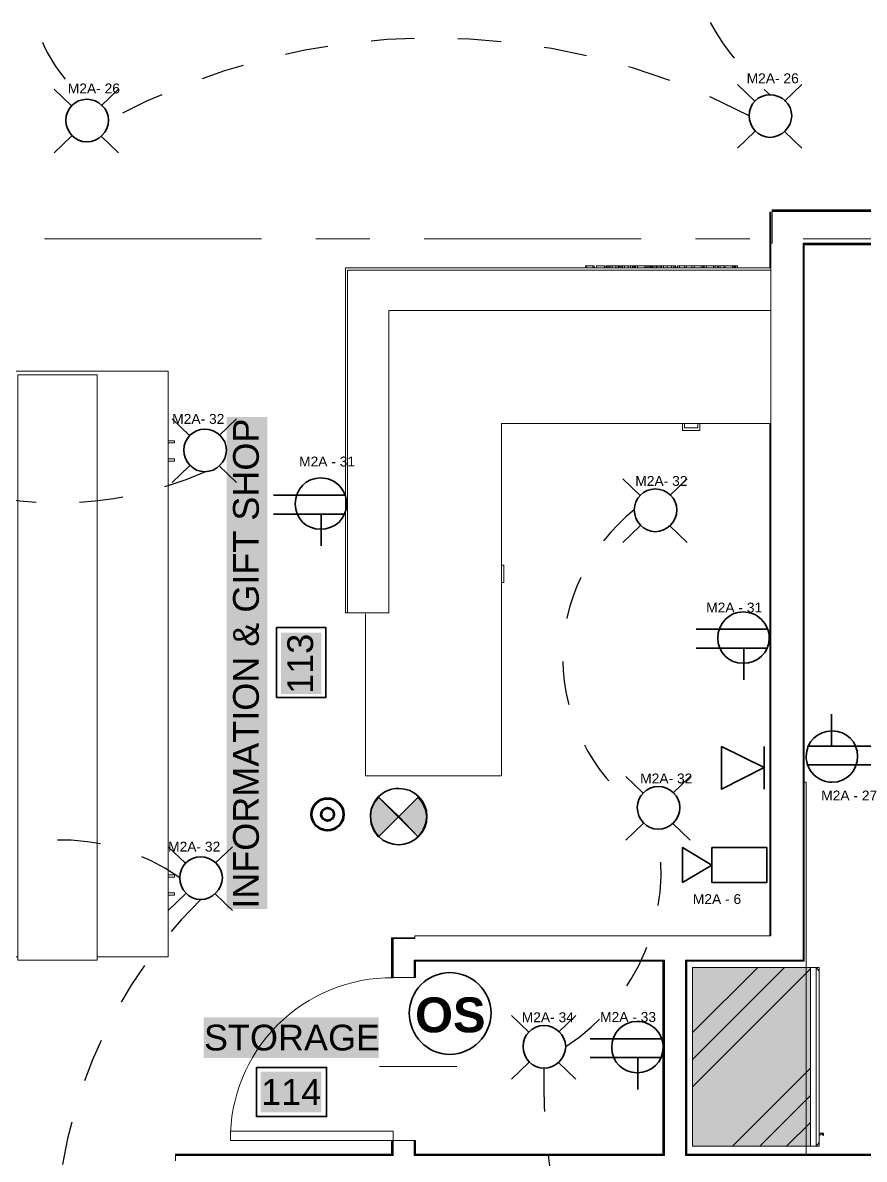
# Model space of a CAD drawing. Header units: millimetres. Extents: x 0.7 to 36.3, y 0.6 to 47.9.
# Drawn here: x 21.134 to 23.073, y 7.113 to 9.731 of the extents above; entities that cross this region are included whole.
import ezdxf

# ---------------------------------------------------------------- set-up
doc = ezdxf.new("R2010")
doc.units = ezdxf.units.MM
doc.header["$LTSCALE"] = 0.007
doc.linetypes.add('DASHEDX2', pattern=[38.1, 25.4, -12.7])
doc.linetypes.add('HIDDEN', pattern=[9.525, 6.35, -3.175])
doc.layers.add('Dotted', color=1, linetype='HIDDEN', lineweight=30, true_color=0xff0000)
for name, color, linetype in [('PDF2_Geometry', 7, 'Continuous'), ('PDF2_Text', 100, 'DASHEDX2'), ('PDF_Text', 7, 'Continuous')]:
    doc.layers.add(name, color=color, linetype=linetype)
for name, color, linetype, true_color in [('PDF2_Solid Fills', 7, 'Continuous', 0x7f7f7f), ('PDF_Geometry', 7, 'Continuous', 0x777777), ('PDF_Solid Fills', 7, 'Continuous', 0xffffff)]:
    doc.layers.add(name, color=color, linetype=linetype, true_color=true_color)
doc.styles.add('PDF Arial', font='arial.ttf')
doc.styles.add('PDF ArialRoundedMT Bold', font='arialbd.ttf')

msp = doc.modelspace()

# ---------------------------------------------------------------- hatches: boundary and pattern name
at = {"layer": 'PDF2_Solid Fills', "transparency": 33554559}
for points in [[(22.0004, 7.9038), (21.9571, 7.9472), (21.9538, 7.9472), (21.9371, 7.9205), (21.9354, 7.9038), (21.9438, 7.8688), (21.9554, 7.8588)], [(22.0621, 7.9238), (22.0471, 7.9472), (22.0438, 7.9472), (22.0004, 7.9038), (22.0471, 7.8572), (22.0638, 7.8955)]]:
    msp.add_hatch(color=256, dxfattribs=at).paths.add_polyline_path(points)

# ---------------------------------------------------------------- linework, layer by layer
at = {"layer": 'Dotted', "color": 0, "linetype": 'Continuous', "lineweight": 200}
for radius in [0.0369, 0.0147]:
    msp.add_circle((21.8365, 7.9075), radius, dxfattribs=at)
at = {"layer": 'Dotted', "linetype": 'HIDDEN', "lineweight": 30}
for centre, radius, start, end in [((23.2233, 10.0107), 0.5776, 129.5137, 230.4863), ((21.0887, 7.8543), 2.3051, 85.6307, 126.437), ((21.4749, 9.8098), 0.3201, 131.157, 232.8764), ((22.0796, 8.1238), 1.5717, 62.4085, 118.4117), ((21.213, 9.4719), 0.8468, 246.4709, 293.7072), ((22.8118, 8.2685), 0.4334, 128.3138, 232.8263), ((22.1249, 7.7763), 0.4802, 302.8077, 11.6487), ((21.2225, 7.3755), 0.4729, 54.6888, 128.7771), ((22.3204, 6.918), 1.1099, 134.3784, 187.22), ((23.6694, 7.285), 1.3349, 178.3812, 208.5632)]:
    msp.add_arc(centre, radius, start, end, dxfattribs=at)
at = {"layer": 'PDF2_Geometry', "lineweight": 35}
for points in [[(21.712, 8.6426), (21.877, 8.6426)], [(21.712, 8.5992), (21.877, 8.5992)], [(21.822, 8.5259), (21.822, 8.5992)], [(22.6855, 8.3338), (22.8505, 8.3338)], [(22.6855, 8.2904), (22.8505, 8.2904)], [(22.7955, 8.2171), (22.7955, 8.2904)], [(22.9974, 8.138), (22.9974, 8.0647)], [(22.8424, 7.9654), (22.8424, 8.0638)], [(23.1074, 8.0647), (22.9424, 8.0647)], [(23.1074, 8.0213), (22.9424, 8.0213)], [(22.0454, 7.8555), (21.9538, 7.9472)], [(21.9538, 7.8555), (22.0454, 7.9472)], [(22.4412, 7.3907), (22.6062, 7.3907)], [(22.4412, 7.3473), (22.6062, 7.3473)], [(22.5512, 7.274), (22.5512, 7.3473)]]:
    msp.add_lwpolyline(points, dxfattribs=at)
for points in [[(22.7441, 8.0638), (22.8424, 8.0154), (22.7441, 7.9654)], [(22.0004, 7.9022), (21.9538, 7.9472), (21.9438, 7.9338), (21.9371, 7.9188), (21.9354, 7.9022), (21.9371, 7.8855), (21.9438, 7.8688), (21.9538, 7.8555)], [(22.0004, 7.9022), (22.0454, 7.8555), (22.0554, 7.8688), (22.0621, 7.8855), (22.0654, 7.9022), (22.0621, 7.9188), (22.0554, 7.9338), (22.0454, 7.9472)], [(22.6538, 7.7508), (22.7221, 7.7908), (22.6538, 7.8308)], [(22.7221, 7.7508), (22.7221, 7.8308), (22.8488, 7.8308), (22.8488, 7.7508)]]:
    msp.add_lwpolyline(points, close=True, dxfattribs=at)
msp.add_lwpolyline([(22.0654, 7.9022, 0.413494), (22.0004, 7.9672, 0.423077), (21.9354, 7.9022, 0.413494), (22.0004, 7.8372)], format="xyb", dxfattribs=at)
for centre, radius, start, end in [((21.8206, 8.6228), 0.0597, 359.7603, 90.2397), ((22.7941, 8.314), 0.0597, 359.7603, 90.2397), ((22.9988, 8.0411), 0.0597, 179.7603, 270.2397), ((22.1179, 7.4498), 0.0932, 89.9056, 180.0944), ((22.117, 7.4507), 0.096, 270.6194, 359.3806), ((22.5498, 7.3709), 0.0597, 359.7603, 90.2397)]:
    msp.add_arc(centre, radius, start, end, dxfattribs=at)
for points in [[(21.762, 8.6226), (21.762, 8.6559), (21.787, 8.6826), (21.8204, 8.6826)], [(21.8204, 8.5642), (21.787, 8.5642), (21.762, 8.5892), (21.762, 8.6226)], [(21.8804, 8.6226), (21.8804, 8.5892), (21.8537, 8.5642), (21.8204, 8.5642)], [(22.7355, 8.3138), (22.7355, 8.3471), (22.7605, 8.3738), (22.7939, 8.3738)], [(22.7939, 8.2554), (22.7605, 8.2554), (22.7355, 8.2804), (22.7355, 8.3138)], [(22.8539, 8.3138), (22.8539, 8.2804), (22.8272, 8.2554), (22.7939, 8.2554)], [(22.9391, 8.0413), (22.9391, 8.0747), (22.9657, 8.0997), (22.9991, 8.0997)], [(22.9991, 8.0997), (23.0324, 8.0997), (23.0574, 8.0747), (23.0574, 8.0413)], [(23.0574, 8.0413), (23.0574, 8.008), (23.0324, 7.9813), (22.9991, 7.9813)], [(22.0654, 7.9022), (22.0654, 7.8672), (22.0354, 7.8372), (22.0004, 7.8372)], [(22.118, 7.5429), (22.1697, 7.5429), (22.213, 7.5013), (22.213, 7.4496)], [(22.118, 7.3546), (22.0663, 7.3546), (22.0247, 7.398), (22.0247, 7.4496)], [(22.4912, 7.3707), (22.4912, 7.404), (22.5162, 7.4306), (22.5496, 7.4306)], [(22.5496, 7.3123), (22.5162, 7.3123), (22.4912, 7.3373), (22.4912, 7.3707)], [(22.6096, 7.3707), (22.6096, 7.3373), (22.5829, 7.3123), (22.5496, 7.3123)]]:
    msp.add_open_spline(points, degree=3, dxfattribs=at)
at = {"layer": 'PDF_Geometry', "lineweight": 35}
for points in [[(22.7809, 9.5884), (22.8209, 9.5501)], [(22.9292, 9.5884), (22.8892, 9.5501)], [(21.2068, 9.5779), (21.2468, 9.5396)], [(21.3551, 9.5779), (21.3151, 9.5396)], [(22.7809, 9.4418), (22.8209, 9.4801)], [(22.9292, 9.4418), (22.8892, 9.4801)], [(21.2068, 9.4312), (21.2468, 9.4696)], [(21.3551, 9.4312), (21.3151, 9.4696)], [(21.4785, 8.8182), (21.5185, 8.7799)], [(21.6268, 8.8182), (21.5868, 8.7799)], [(21.4785, 8.6716), (21.5185, 8.7099)], [(21.6268, 8.6716), (21.5868, 8.7099)], [(22.5164, 8.6803), (22.5564, 8.6419)], [(22.6648, 8.6803), (22.6248, 8.6419)], [(22.5164, 8.5336), (22.5564, 8.5719)], [(22.6648, 8.5336), (22.6248, 8.5719)], [(22.5233, 7.9949), (22.5633, 7.9565)], [(22.6716, 7.9949), (22.6316, 7.9565)], [(22.5233, 7.8482), (22.5633, 7.8865)], [(22.6716, 7.8482), (22.6316, 7.8865)], [(21.4691, 7.833), (21.5091, 7.7947)], [(21.6175, 7.833), (21.5775, 7.7947)], [(21.4691, 7.6864), (21.5091, 7.7247)], [(21.6175, 7.6864), (21.5775, 7.7247)], [(22.2601, 7.4444), (22.3001, 7.4061)], [(22.4084, 7.4444), (22.3684, 7.4061)], [(22.2601, 7.2978), (22.3001, 7.3361)], [(22.4084, 7.2978), (22.3684, 7.3361)]]:
    msp.add_lwpolyline(points, dxfattribs=at)
at = {"layer": 'PDF_Geometry', "lineweight": 18}
for points in [[(24.549, 9.2963), (22.8607, 9.2963), (22.8607, 9.2663), (22.8607, 9.223), (22.8574, 9.223), (22.8574, 7.628), (22.0374, 7.628), (22.0374, 7.6214), (22.0358, 7.6214), (21.9874, 7.6214), (21.9874, 7.5314), (22.0358, 7.5314), (22.0358, 7.5714), (22.6124, 7.5714), (22.6124, 7.1214), (22.0358, 7.1214), (22.0358, 7.1564), (21.9874, 7.1564), (21.9874, 7.1214), (21.4858, 7.1214), (21.4858, 7.1097)], [(23.6507, 7.1214), (22.6607, 7.1214), (22.6607, 7.5714), (22.8574, 7.5714), (22.9324, 7.5714), (22.9324, 9.223), (23.6524, 9.223)]]:
    msp.add_lwpolyline(points, dxfattribs=at)
at = {"layer": 'PDF_Geometry', "lineweight": 9}
for points in [[(22.4308, 9.1663), (21.8824, 9.1663), (21.8774, 9.1663), (21.8774, 9.1646), (21.8774, 9.1613), (21.8774, 8.3713), (21.8824, 8.3713), (21.9241, 8.3713), (21.8991, 8.3713), (21.8824, 8.3713), (21.9774, 8.3713), (21.9774, 9.068), (22.8574, 9.068), (21.9774, 9.068), (21.9774, 8.3713), (21.8824, 8.3713), (21.8824, 9.1613), (21.8824, 8.3713), (21.8774, 8.3713), (21.8774, 9.1663), (22.8574, 9.1663), (22.8574, 9.2946), (22.8557, 9.2946), (22.8557, 9.1663), (22.8557, 9.2946), (22.8557, 9.1663)], [(22.8607, 9.298), (22.8607, 9.2996), (24.549, 9.2996), (24.564, 9.2996), (24.564, 9.298), (24.564, 9.2963), (24.549, 9.2963), (22.8624, 9.2963)], [(22.8607, 9.2963), (22.8607, 9.298), (24.549, 9.298), (22.8624, 9.298)], [(21.1841, 9.233), (21.6841, 9.233)], [(21.8091, 9.233), (21.9341, 9.233)], [(22.0591, 9.233), (22.5591, 9.233)], [(23.5907, 8.558), (23.6524, 8.558), (23.6524, 8.568), (23.4107, 8.568), (23.4107, 7.1247), (22.6641, 7.1247), (22.6641, 7.5697), (22.9341, 7.5697), (22.9324, 7.5697), (22.9341, 7.5697), (22.9341, 9.2196), (22.9341, 9.2213), (22.9324, 9.2213), (23.6507, 9.2213), (23.6507, 9.1846), (23.6507, 9.2196), (23.6507, 9.1846)], [(22.6791, 7.5714), (22.9324, 7.5714), (22.9324, 9.223)], [(22.6841, 9.233), (22.8091, 9.233)], [(22.9324, 9.233), (23.4324, 9.233)], [(22.9324, 9.2213), (22.9324, 7.5697), (22.9324, 9.2213)], [(23.6507, 9.2196), (22.9341, 9.2196), (22.9341, 9.2213), (22.9324, 9.2213), (23.6524, 9.2213)], [(23.6524, 9.223), (23.0441, 9.223)], [(22.4474, 9.1663), (22.4474, 9.1713)], [(22.4558, 9.1663), (22.4508, 9.1663)], [(22.4774, 9.1663), (22.4741, 9.1663)], [(22.4791, 9.1663), (22.4791, 9.1713), (22.4808, 9.1713), (22.4841, 9.1713), (22.4874, 9.1713), (22.4924, 9.1713), (22.5008, 9.1713), (22.4908, 9.1713), (22.4874, 9.1713), (22.4841, 9.1713), (22.4824, 9.1713), (22.4808, 9.1713), (22.4808, 9.1663)], [(22.4841, 9.1663), (22.4841, 9.1713), (22.4858, 9.1713), (22.4874, 9.1713), (22.4924, 9.1713), (22.4974, 9.1713), (22.4924, 9.1713), (22.4874, 9.1713), (22.4841, 9.1713), (22.4824, 9.1713)], [(22.4874, 9.1663), (22.4874, 9.1713)], [(22.4924, 9.1663), (22.4924, 9.1713)], [(22.5108, 9.1663), (22.5108, 9.1713)], [(22.5141, 9.1663), (22.5141, 9.1713)], [(22.5158, 9.1713), (22.5158, 9.1663)], [(22.5208, 9.1663), (22.5208, 9.1713)], [(22.5291, 9.1663), (22.5291, 9.1713)], [(22.5341, 9.1663), (22.5341, 9.1713)], [(22.5391, 9.1663), (22.5391, 9.1713)], [(22.5424, 9.1663), (22.5424, 9.1713)], [(22.5441, 9.1663), (22.5441, 9.1713)], [(22.5457, 9.1713), (22.5457, 9.1663)], [(22.5507, 9.1663), (22.5507, 9.1713)], [(22.5741, 9.1663), (22.5741, 9.1713)], [(22.5807, 9.1713), (22.5807, 9.1663), (22.5807, 9.1713)], [(22.5824, 9.1663), (22.5824, 9.1713)], [(22.5841, 9.1663), (22.5841, 9.1713)], [(22.5857, 9.1663), (22.5857, 9.1713)], [(22.5891, 9.1713), (22.5907, 9.1713), (22.5891, 9.1713)], [(22.5907, 9.1663), (22.5907, 9.1713)], [(22.5941, 9.1663), (22.5941, 9.1713)], [(22.5974, 9.1663), (22.5974, 9.1713)], [(22.6057, 9.1663), (22.6057, 9.1713)], [(22.6107, 9.1663), (22.6107, 9.1713)], [(22.6191, 9.1663), (22.6191, 9.1713)], [(22.6291, 9.1663), (22.6291, 9.1713)], [(22.6341, 9.1663), (22.6341, 9.1713)], [(22.6374, 9.1663), (22.6374, 9.1713)], [(22.6391, 9.1713), (22.6391, 9.1663), (22.6391, 9.1713)], [(22.6424, 9.1663), (22.6391, 9.1663)], [(22.6457, 9.1713), (22.6424, 9.1713), (22.6457, 9.1713)], [(22.6424, 9.1663), (22.6424, 9.1713)], [(22.6424, 9.1663), (22.6424, 9.1713)], [(22.6741, 9.1713), (22.6707, 9.1713), (22.6674, 9.1713), (22.6541, 9.1713), (22.6507, 9.1713), (22.6474, 9.1713), (22.6591, 9.1713), (22.6624, 9.1713), (22.6757, 9.1713), (22.6891, 9.1713), (22.6757, 9.1713), (22.6807, 9.1713), (22.6974, 9.1713), (22.7007, 9.1713), (22.6974, 9.1713), (22.6907, 9.1713), (22.6791, 9.1713), (22.6757, 9.1713), (22.6757, 9.1663), (22.6757, 9.1713)], [(22.6474, 9.1663), (22.6474, 9.1713)], [(22.6591, 9.1663), (22.6591, 9.1713)], [(22.6624, 9.1663), (22.6624, 9.1713)], [(22.6707, 9.1713), (22.6741, 9.1713), (22.6757, 9.1713), (22.6791, 9.1713), (22.6824, 9.1713), (22.6841, 9.1713), (22.6874, 9.1713), (22.6841, 9.1713), (22.6791, 9.1713), (22.6741, 9.1713), (22.6724, 9.1713)], [(22.6807, 9.1663), (22.6807, 9.1713)], [(22.7024, 9.1663), (22.7024, 9.1713)], [(22.7091, 9.1663), (22.7091, 9.1713)], [(22.7374, 9.1663), (22.7357, 9.1663)], [(22.7407, 9.1713), (22.7374, 9.1713), (22.7407, 9.1713)], [(22.7591, 9.1713), (22.7574, 9.1713), (22.7541, 9.1713), (22.7491, 9.1713), (22.7441, 9.1713), (22.7407, 9.1713), (22.7391, 9.1713), (22.7407, 9.1713), (22.7441, 9.1713), (22.7491, 9.1713), (22.7524, 9.1713), (22.7557, 9.1713), (22.7574, 9.1713)], [(22.7657, 9.1713), (22.7691, 9.1713), (22.7707, 9.1713), (22.7741, 9.1713), (22.7757, 9.1713), (22.7774, 9.1713), (22.7807, 9.1713), (22.7791, 9.1713), (22.7741, 9.1713), (22.7691, 9.1713), (22.7674, 9.1713)], [(22.7691, 9.1663), (22.7691, 9.1713)], [(22.7741, 9.1663), (22.7741, 9.1713)], [(22.7757, 9.1663), (22.7757, 9.1713)], [(22.7774, 9.1663), (22.7774, 9.1713)], [(22.7807, 9.1713), (22.7807, 9.1663), (22.8574, 9.1663)], [(22.8574, 9.1613), (21.8824, 9.1613), (22.8574, 9.1613)], [(20.9691, 7.6864), (20.9691, 7.5797), (20.9775, 7.5797), (21.1225, 7.5797), (20.9691, 7.5797), (20.9691, 8.928), (20.9691, 7.5797), (21.1225, 7.5797), (20.9691, 7.5797), (20.9691, 8.928), (21.4691, 8.928), (21.4691, 7.5797), (21.3058, 7.5797), (21.4608, 7.5797), (21.4691, 7.5797), (21.4691, 7.6864)], [(21.4691, 8.8046), (21.4691, 8.9113)], [(22.8574, 7.6414), (22.8574, 8.808), (22.7574, 8.808), (22.5907, 8.808)], [(22.6541, 8.808), (22.6541, 8.7913), (22.6941, 8.7913), (22.6941, 8.808), (22.6941, 8.7913), (22.6941, 8.808)], [(22.6891, 8.808), (22.6891, 8.798), (22.6891, 8.808), (22.6891, 8.798), (22.6591, 8.798), (22.6891, 8.798), (22.6891, 8.808), (22.6891, 8.798), (22.6591, 8.798), (22.6891, 8.798), (22.6591, 8.798), (22.6891, 8.798), (22.6891, 8.808), (22.6941, 8.808), (22.6941, 8.7913), (22.6541, 8.7913), (22.6541, 8.808), (22.6591, 8.808), (22.6591, 8.798), (22.6591, 8.808), (22.6591, 8.798), (22.6591, 8.808), (22.6591, 8.798), (22.6591, 8.808)], [(22.8557, 7.628), (22.8557, 8.808)], [(21.4691, 8.763), (21.4791, 8.763), (21.4691, 8.763), (21.4841, 8.763), (21.4841, 8.768), (21.4691, 8.768)], [(21.4691, 8.7213), (21.4791, 8.7213), (21.4691, 8.7213), (21.4841, 8.7213), (21.4841, 8.7263), (21.4691, 8.7263), (21.4791, 8.7263), (21.4691, 8.7263)], [(21.4691, 8.4713), (21.4691, 8.578), (21.4691, 8.6863)], [(22.2374, 8.4413), (22.2424, 8.4413), (22.2424, 8.4813), (22.2374, 8.4813)], [(22.2374, 8.4813), (22.2424, 8.4813)], [(22.2374, 8.4763), (22.2374, 8.448)], [(22.2424, 8.4813), (22.2424, 8.4413)], [(22.2424, 8.4413), (22.2374, 8.4413)], [(21.4691, 8.353), (21.4691, 8.2463), (21.4691, 8.138)], [(21.4691, 8.0197), (21.4691, 7.913), (21.4691, 7.8047)], [(21.9241, 8.008), (21.9241, 7.9963), (21.9241, 8.008)], [(21.4691, 7.763), (21.4791, 7.763), (21.4691, 7.763), (21.4841, 7.763), (21.4841, 7.768), (21.4691, 7.768)], [(21.4691, 7.7214), (21.4791, 7.7214), (21.4691, 7.7214), (21.4841, 7.7214), (21.4841, 7.7264), (21.4691, 7.7264), (21.4791, 7.7264), (21.4691, 7.7264)], [(21.9874, 7.6214), (21.9874, 7.5314), (21.9858, 7.5314), (21.9858, 7.623), (21.9841, 7.623), (22.0374, 7.623)], [(21.9858, 7.623), (22.0374, 7.623), (21.9858, 7.623)], [(22.6107, 7.1214), (22.6107, 7.5714), (22.6124, 7.5714), (22.0358, 7.5714), (22.0358, 7.5314), (22.0374, 7.5314), (22.0374, 7.5697), (22.0391, 7.5697), (22.0391, 7.5314), (22.0374, 7.5314)], [(22.0358, 7.1564), (22.0374, 7.1564), (22.0391, 7.1564), (22.0391, 7.1247), (22.0391, 7.123), (22.0374, 7.123), (22.6107, 7.123), (22.6107, 7.5697), (22.0374, 7.5697)], [(22.6124, 7.123), (22.0374, 7.123), (22.0391, 7.123), (22.0391, 7.1247), (22.6091, 7.1247), (22.6091, 7.5697), (22.0391, 7.5697), (22.0374, 7.5697), (22.6124, 7.5697)], [(22.0374, 7.5697), (22.0374, 7.5314), (22.0374, 7.5697)], [(22.6124, 7.1214), (22.6124, 7.5714)], [(22.6624, 7.5714), (22.6624, 7.1214), (22.6607, 7.1214), (23.3957, 7.1214)], [(22.6607, 7.1214), (22.6607, 7.5714)], [(22.6607, 7.5697), (22.9324, 7.5697), (22.6624, 7.5697), (22.6624, 7.123), (23.3957, 7.123), (22.6607, 7.123)], [(22.9691, 7.168), (22.9691, 7.143), (22.9491, 7.143), (22.6774, 7.143), (22.6774, 7.5547), (22.9491, 7.5547), (22.9691, 7.5547), (22.9691, 7.173)], [(22.9624, 7.143), (22.9491, 7.143), (22.9491, 7.5547), (22.9624, 7.5547), (22.9624, 7.143), (22.9691, 7.1514), (22.9691, 7.5464), (22.9624, 7.5547)], [(22.9691, 7.5347), (22.9691, 7.1647)], [(22.9691, 7.3497), (22.9691, 7.1747), (22.9691, 7.523), (22.9691, 7.1747), (22.9691, 7.523)], [(22.9691, 7.3564), (22.9691, 7.1664)], [(21.9858, 7.1564), (21.9858, 7.123), (21.9841, 7.123), (21.9841, 7.1247), (21.9841, 7.1564), (21.9858, 7.1564), (21.9874, 7.1564)], [(21.9858, 7.1564), (21.9858, 7.123), (21.9858, 7.1564)], [(22.0374, 7.1564), (22.0374, 7.123), (22.0374, 7.1564)], [(22.0374, 7.123), (22.0374, 7.1564)], [(21.9874, 7.1214), (21.4858, 7.1214), (21.4858, 7.123), (21.9858, 7.123)], [(22.0358, 7.1214), (22.5891, 7.1214)]]:
    msp.add_lwpolyline(points, dxfattribs=at)
for points in [[(22.4508, 9.1713), (22.4474, 9.1713), (22.4341, 9.1713), (22.4308, 9.1713), (22.4341, 9.1713), (22.4474, 9.1713)], [(22.4308, 9.1713), (22.4308, 9.1663)], [(22.4341, 9.1713), (22.4341, 9.1663)], [(22.4508, 9.1713), (22.4508, 9.1663)], [(22.4741, 9.1713), (22.4558, 9.1713), (22.4724, 9.1713), (22.4574, 9.1713), (22.4724, 9.1713), (22.4558, 9.1713)], [(22.4558, 9.1713), (22.4558, 9.1663)], [(22.4558, 9.1713), (22.4558, 9.1663)], [(22.4741, 9.1713), (22.4741, 9.1663)], [(22.4924, 9.1713), (22.4774, 9.1713), (22.4908, 9.1713), (22.4791, 9.1713), (22.4908, 9.1713), (22.4774, 9.1713)], [(22.4774, 9.1713), (22.4774, 9.1663)], [(22.4774, 9.1713), (22.4774, 9.1663)], [(22.5141, 9.1713), (22.5108, 9.1713), (22.5074, 9.1713), (22.5058, 9.1713), (22.5041, 9.1713), (22.5024, 9.1713), (22.4991, 9.1713), (22.4974, 9.1713), (22.4991, 9.1713), (22.5024, 9.1713), (22.5041, 9.1713), (22.4991, 9.1713), (22.4974, 9.1713), (22.4991, 9.1713), (22.5008, 9.1713), (22.5058, 9.1713)], [(22.5108, 9.1713), (22.5041, 9.1713), (22.5008, 9.1713), (22.5024, 9.1713), (22.5058, 9.1713)], [(22.5008, 9.1713), (22.5008, 9.1663)], [(22.5058, 9.1713), (22.5058, 9.1663)], [(22.5274, 9.1713), (22.5241, 9.1713), (22.5208, 9.1713), (22.5174, 9.1713), (22.5158, 9.1713), (22.5141, 9.1713), (22.5124, 9.1713), (22.5091, 9.1713), (22.5058, 9.1713), (22.5091, 9.1713), (22.5124, 9.1713), (22.5141, 9.1713), (22.5091, 9.1713), (22.5074, 9.1713), (22.5108, 9.1713), (22.5158, 9.1713)], [(22.5074, 9.1713), (22.5074, 9.1663)], [(22.5241, 9.1713), (22.5158, 9.1713), (22.5108, 9.1713), (22.5124, 9.1713), (22.5158, 9.1713)], [(22.5441, 9.1713), (22.5407, 9.1713), (22.5357, 9.1713), (22.5291, 9.1713), (22.5208, 9.1713), (22.5158, 9.1713), (22.5141, 9.1713), (22.5158, 9.1713), (22.5208, 9.1713), (22.5291, 9.1713), (22.5341, 9.1713), (22.5391, 9.1713), (22.5424, 9.1713)], [(22.5258, 9.1713), (22.5241, 9.1713), (22.5174, 9.1713), (22.5324, 9.1713)], [(22.5391, 9.1713), (22.5357, 9.1713), (22.5324, 9.1713), (22.5291, 9.1713), (22.5224, 9.1713), (22.5191, 9.1713), (22.5174, 9.1713), (22.5208, 9.1713), (22.5241, 9.1713), (22.5291, 9.1713), (22.5324, 9.1713), (22.5357, 9.1713)], [(22.5541, 9.1713), (22.5507, 9.1713), (22.5474, 9.1713), (22.5374, 9.1713), (22.5341, 9.1713), (22.5307, 9.1713), (22.5407, 9.1713), (22.5441, 9.1713)], [(22.5524, 9.1713), (22.5491, 9.1713), (22.5391, 9.1713), (22.5357, 9.1713), (22.5391, 9.1713), (22.5491, 9.1713)], [(22.5474, 9.1713), (22.5441, 9.1713), (22.5424, 9.1713), (22.5407, 9.1713), (22.5391, 9.1713)], [(22.5441, 9.1713), (22.5441, 9.1663)], [(22.5707, 9.1713), (22.5674, 9.1713), (22.5607, 9.1713), (22.5491, 9.1713), (22.5441, 9.1713), (22.5591, 9.1713), (22.5457, 9.1713), (22.5507, 9.1713), (22.5674, 9.1713)], [(22.5724, 9.1713), (22.5557, 9.1713), (22.5691, 9.1713), (22.5574, 9.1713), (22.5691, 9.1713), (22.5574, 9.1713)], [(22.5674, 9.1713), (22.5591, 9.1713), (22.5624, 9.1713), (22.5674, 9.1713), (22.5724, 9.1713), (22.5757, 9.1713), (22.5774, 9.1713), (22.5757, 9.1713), (22.5741, 9.1713), (22.5724, 9.1713), (22.5674, 9.1713), (22.5641, 9.1713), (22.5607, 9.1713), (22.5574, 9.1713), (22.5591, 9.1713), (22.5624, 9.1713), (22.5674, 9.1713), (22.5741, 9.1713), (22.5791, 9.1713), (22.5807, 9.1713), (22.5791, 9.1713), (22.5741, 9.1713), (22.5674, 9.1713), (22.5624, 9.1713), (22.5557, 9.1713)], [(22.5674, 9.1713), (22.5674, 9.1663)], [(22.5707, 9.1713), (22.5707, 9.1663)], [(22.5774, 9.1713), (22.5807, 9.1713), (22.5841, 9.1713), (22.5874, 9.1713), (22.5841, 9.1713), (22.5807, 9.1713), (22.5791, 9.1713), (22.5757, 9.1713), (22.5791, 9.1713), (22.5841, 9.1713), (22.5891, 9.1713), (22.5924, 9.1713), (22.5941, 9.1713), (22.5924, 9.1713), (22.5891, 9.1713), (22.5841, 9.1713), (22.5791, 9.1713), (22.5757, 9.1713)], [(22.5807, 9.1713), (22.5824, 9.1713), (22.5841, 9.1713), (22.5857, 9.1713), (22.5907, 9.1713), (22.5941, 9.1713), (22.5974, 9.1713), (22.6024, 9.1713), (22.6007, 9.1713), (22.5974, 9.1713), (22.5891, 9.1713), (22.5824, 9.1713), (22.5791, 9.1713), (22.5774, 9.1713)], [(22.5774, 9.1713), (22.5774, 9.1663)], [(22.6141, 9.1713), (22.5941, 9.1713), (22.6107, 9.1713), (22.5957, 9.1713), (22.6107, 9.1713), (22.5957, 9.1713)], [(22.5974, 9.1713), (22.5974, 9.1663)], [(22.6141, 9.1713), (22.6107, 9.1713), (22.6024, 9.1713), (22.6057, 9.1713), (22.6107, 9.1713), (22.6124, 9.1713), (22.6141, 9.1713), (22.6191, 9.1713), (22.6224, 9.1713)], [(22.6024, 9.1713), (22.6024, 9.1663)], [(22.6224, 9.1713), (22.6174, 9.1713), (22.6057, 9.1713), (22.6107, 9.1713), (22.6157, 9.1713), (22.6191, 9.1713), (22.6224, 9.1713), (22.6291, 9.1713), (22.6341, 9.1713)], [(22.6391, 9.1713), (22.6374, 9.1713), (22.6341, 9.1713), (22.6274, 9.1713), (22.6224, 9.1713), (22.6191, 9.1713), (22.6224, 9.1713), (22.6291, 9.1713), (22.6341, 9.1713), (22.6357, 9.1713), (22.6341, 9.1713), (22.6291, 9.1713), (22.6241, 9.1713), (22.6224, 9.1713), (22.6191, 9.1713), (22.6207, 9.1713), (22.6241, 9.1713), (22.6291, 9.1713), (22.6341, 9.1713), (22.6374, 9.1713), (22.6391, 9.1713), (22.6374, 9.1713), (22.6341, 9.1713), (22.6291, 9.1713), (22.6241, 9.1713), (22.6224, 9.1713), (22.6241, 9.1713), (22.6291, 9.1713), (22.6324, 9.1713), (22.6341, 9.1713), (22.6357, 9.1713)], [(22.6324, 9.1713), (22.6291, 9.1713), (22.6224, 9.1713), (22.6391, 9.1713)], [(22.6391, 9.1713), (22.6391, 9.1663)], [(22.6424, 9.1713), (22.6424, 9.1663)], [(22.6624, 9.1713), (22.6424, 9.1713), (22.6591, 9.1713), (22.6441, 9.1713), (22.6591, 9.1713), (22.6424, 9.1713)], [(22.6424, 9.1713), (22.6424, 9.1663)], [(22.6657, 9.1713), (22.6641, 9.1713), (22.6524, 9.1713), (22.6507, 9.1713), (22.6524, 9.1713), (22.6641, 9.1713)], [(22.6657, 9.1713), (22.6624, 9.1713), (22.6607, 9.1713), (22.6591, 9.1713), (22.6557, 9.1713)], [(22.6874, 9.1713), (22.6841, 9.1713), (22.6707, 9.1713), (22.6674, 9.1713), (22.6707, 9.1713), (22.6841, 9.1713)], [(22.7107, 9.1713), (22.7091, 9.1713), (22.7041, 9.1713), (22.6991, 9.1713), (22.6941, 9.1713), (22.6924, 9.1713), (22.6957, 9.1713), (22.7007, 9.1713), (22.7024, 9.1713), (22.7074, 9.1713)], [(22.7157, 9.1713), (22.7124, 9.1713), (22.7091, 9.1713), (22.6974, 9.1713), (22.6957, 9.1713), (22.6924, 9.1713), (22.7024, 9.1713), (22.7041, 9.1713)], [(22.6974, 9.1713), (22.6974, 9.1663)], [(22.7074, 9.1713), (22.7057, 9.1713), (22.7041, 9.1713), (22.7007, 9.1713), (22.6991, 9.1713)], [(22.7007, 9.1713), (22.7007, 9.1663)], [(22.7291, 9.1713), (22.7257, 9.1713), (22.7207, 9.1713), (22.7091, 9.1713), (22.7041, 9.1713), (22.7174, 9.1713), (22.7041, 9.1713), (22.7091, 9.1713), (22.7257, 9.1713)], [(22.7041, 9.1713), (22.7041, 9.1663)], [(22.7357, 9.1713), (22.7324, 9.1713), (22.7274, 9.1713), (22.7241, 9.1713), (22.7191, 9.1713), (22.7157, 9.1713), (22.7207, 9.1713), (22.7241, 9.1713), (22.7257, 9.1713), (22.7307, 9.1713)], [(22.7357, 9.1713), (22.7324, 9.1713), (22.7257, 9.1713), (22.7224, 9.1713), (22.7191, 9.1713), (22.7174, 9.1713), (22.7191, 9.1713), (22.7224, 9.1713), (22.7274, 9.1713)], [(22.7324, 9.1713), (22.7257, 9.1713), (22.7224, 9.1713), (22.7207, 9.1713), (22.7257, 9.1713)], [(22.7257, 9.1713), (22.7257, 9.1663)], [(22.7291, 9.1713), (22.7291, 9.1663)], [(22.7357, 9.1713), (22.7357, 9.1663)], [(22.7374, 9.1713), (22.7374, 9.1663)], [(22.7641, 9.1713), (22.7607, 9.1713), (22.7574, 9.1713), (22.7457, 9.1713), (22.7424, 9.1713), (22.7391, 9.1713), (22.7507, 9.1713), (22.7524, 9.1713)], [(22.7557, 9.1713), (22.7541, 9.1713), (22.7491, 9.1713), (22.7441, 9.1713), (22.7424, 9.1713), (22.7407, 9.1713), (22.7441, 9.1713), (22.7491, 9.1713), (22.7541, 9.1713)], [(22.7407, 9.1713), (22.7407, 9.1663)], [(22.7557, 9.1713), (22.7524, 9.1713), (22.7491, 9.1713), (22.7474, 9.1713)], [(22.7724, 9.1713), (22.7691, 9.1713), (22.7524, 9.1713), (22.7491, 9.1713), (22.7524, 9.1713), (22.7691, 9.1713)], [(22.7491, 9.1713), (22.7491, 9.1663)], [(22.7524, 9.1713), (22.7524, 9.1663)], [(22.7641, 9.1713), (22.7657, 9.1713), (22.7707, 9.1713), (22.7741, 9.1713), (22.7757, 9.1713), (22.7741, 9.1713), (22.7707, 9.1713), (22.7657, 9.1713), (22.7641, 9.1713), (22.7624, 9.1713), (22.7641, 9.1713), (22.7691, 9.1713), (22.7741, 9.1713), (22.7791, 9.1713), (22.7757, 9.1713), (22.7691, 9.1713), (22.7641, 9.1713), (22.7607, 9.1713)], [(22.7724, 9.1713), (22.7724, 9.1663)], [(21.3058, 7.5797), (21.4691, 7.5797), (21.4691, 8.928), (20.9691, 8.928), (21.4691, 8.928), (21.4691, 7.5797)], [(21.1225, 8.9196), (21.1225, 7.5714), (21.3058, 7.5714), (21.3058, 8.9196), (21.1225, 8.9196), (21.1225, 7.5714), (21.3058, 7.5714), (21.3058, 8.9196), (21.1225, 8.9196), (21.3058, 8.9196), (21.3058, 7.5714), (21.1225, 7.5714)], [(21.9241, 8.3697), (21.9241, 7.9963), (22.2374, 7.9963), (22.2374, 8.808), (22.8574, 8.808), (22.2374, 8.808), (22.2374, 7.9963), (21.9241, 7.9963)], [(22.6541, 8.808), (22.6541, 8.7913), (22.6941, 8.7913), (22.6541, 8.7913), (22.6541, 8.808), (22.6541, 8.7913), (22.6941, 8.7913), (22.6941, 8.808), (22.6941, 8.7913), (22.6541, 8.7913)], [(22.8557, 8.808), (22.8557, 7.628)], [(21.4841, 8.763), (21.4691, 8.763), (21.4691, 8.768), (21.4841, 8.768)], [(21.4791, 8.768), (21.4691, 8.768)], [(21.4691, 8.7263), (21.4841, 8.7263), (21.4841, 8.7213), (21.4691, 8.7213)], [(22.2424, 8.4813), (22.2424, 8.4413), (22.2374, 8.4413), (22.2424, 8.4413), (22.2424, 8.4813), (22.2374, 8.4813)], [(22.2424, 8.4813), (22.2424, 8.4413), (22.2374, 8.4413), (22.2424, 8.4413), (22.2424, 8.4813), (22.2374, 8.4813)], [(21.9241, 7.9963), (22.2374, 7.9963), (22.2374, 8.008), (22.2374, 7.9963)], [(21.4841, 7.763), (21.4691, 7.763), (21.4691, 7.768), (21.4841, 7.768)], [(21.4791, 7.768), (21.4691, 7.768)], [(21.4691, 7.7264), (21.4841, 7.7264), (21.4841, 7.7214), (21.4691, 7.7214)], [(21.9841, 7.623), (21.9858, 7.623), (21.9858, 7.5314), (21.9841, 7.5314)], [(22.6774, 7.5547), (22.6774, 7.143), (22.9491, 7.143), (22.9491, 7.5547)], [(22.9774, 7.168), (22.9791, 7.168), (22.9791, 7.173), (22.9691, 7.173), (22.9691, 7.168), (22.9707, 7.1697), (22.9724, 7.1697), (22.9741, 7.1714), (22.9757, 7.1714), (22.9774, 7.1697)], [(21.9841, 7.1247), (21.9841, 7.123), (21.9858, 7.123), (21.4858, 7.123), (21.4858, 7.1247)]]:
    msp.add_lwpolyline(points, close=True, dxfattribs=at)
at = {"layer": 'PDF_Geometry', "color": 7, "lineweight": 35}
for points in [[(21.7191, 8.1763), (21.7191, 8.338), (21.8324, 8.338), (21.8324, 8.1763)], [(21.6725, 7.3247), (21.8341, 7.3247), (21.8341, 7.2114), (21.6725, 7.2114)]]:
    msp.add_lwpolyline(points, close=True, dxfattribs=at)
at = {"layer": 'PDF_Geometry', "color": 253, "lineweight": 9, "true_color": 0xababab}
msp.add_lwpolyline([(22.9391, 7.1247), (22.9391, 7.9813), (22.9341, 7.9813)], dxfattribs=at)
at = {"layer": 'PDF_Geometry', "color": 9, "lineweight": 9, "true_color": 0xbababa}
for points in [[(22.6774, 7.343), (22.8891, 7.5547)], [(22.6774, 7.4047), (22.8274, 7.5547)], [(22.6774, 7.2797), (22.9491, 7.5514)], [(22.7691, 7.143), (22.9491, 7.323)], [(22.8324, 7.143), (22.9491, 7.2597)], [(22.8941, 7.143), (22.9491, 7.198)]]:
    msp.add_lwpolyline(points, dxfattribs=at)
at = {"layer": 'PDF_Geometry', "color": 7, "lineweight": 18}
msp.add_lwpolyline([(22.1341, 7.3264), (21.9558, 7.3264)], dxfattribs=at)
at = {"layer": 'PDF_Geometry', "lineweight": 13}
msp.add_lwpolyline([(21.6125, 7.178), (21.6125, 7.1564), (21.9874, 7.1564), (21.9874, 7.178)], close=True, dxfattribs=at)
at = {"layer": 'PDF_Geometry', "lineweight": 35}
for centre in [(22.8559, 9.5167), (21.2818, 9.5062), (21.5535, 8.7465), (22.5915, 8.6086), (22.5983, 7.9232), (21.5442, 7.7613), (22.3351, 7.3727)]:
    msp.add_arc(centre, 0.0484, 90.0411, 179.9589, dxfattribs=at)
at = {"layer": 'PDF_Geometry', "lineweight": 9}
msp.add_arc((21.9845, 7.1593), 0.372, 89.546, 180.454, dxfattribs=at)
at = {"layer": 'PDF_Geometry', "lineweight": 35}
for points in [[(22.8559, 9.5651), (22.8825, 9.5651), (22.9059, 9.5434), (22.9059, 9.5168)], [(21.2818, 9.5546), (21.3084, 9.5546), (21.3318, 9.5329), (21.3318, 9.5062)], [(21.2818, 9.4562), (21.2551, 9.4562), (21.2334, 9.4796), (21.2334, 9.5062)], [(21.3318, 9.5062), (21.3318, 9.4796), (21.3084, 9.4562), (21.2818, 9.4562)], [(22.8559, 9.4668), (22.8292, 9.4668), (22.8075, 9.4901), (22.8075, 9.5168)], [(22.9059, 9.5168), (22.9059, 9.4901), (22.8825, 9.4668), (22.8559, 9.4668)], [(21.5535, 8.7949), (21.5801, 8.7949), (21.6035, 8.7732), (21.6035, 8.7466)], [(21.5535, 8.6966), (21.5268, 8.6966), (21.5051, 8.7199), (21.5051, 8.7466)], [(21.6035, 8.7466), (21.6035, 8.7199), (21.5801, 8.6966), (21.5535, 8.6966)], [(22.5914, 8.6569), (22.6181, 8.6569), (22.6414, 8.6353), (22.6414, 8.6086)], [(22.5914, 8.5586), (22.5648, 8.5586), (22.5431, 8.5819), (22.5431, 8.6086)], [(22.6414, 8.6086), (22.6414, 8.5819), (22.6181, 8.5586), (22.5914, 8.5586)], [(22.5982, 7.9715), (22.6249, 7.9715), (22.6482, 7.9499), (22.6482, 7.9232)], [(22.5982, 7.8732), (22.5716, 7.8732), (22.5499, 7.8965), (22.5499, 7.9232)], [(22.6482, 7.9232), (22.6482, 7.8965), (22.6249, 7.8732), (22.5982, 7.8732)], [(21.5441, 7.8097), (21.5708, 7.8097), (21.5941, 7.788), (21.5941, 7.7614)], [(21.5441, 7.7114), (21.5175, 7.7114), (21.4958, 7.7347), (21.4958, 7.7614)], [(21.5941, 7.7614), (21.5941, 7.7347), (21.5708, 7.7114), (21.5441, 7.7114)], [(22.3351, 7.4211), (22.3617, 7.4211), (22.3851, 7.3994), (22.3851, 7.3728)], [(22.3351, 7.3228), (22.3084, 7.3228), (22.2868, 7.3461), (22.2868, 7.3728)], [(22.3851, 7.3728), (22.3851, 7.3461), (22.3617, 7.3228), (22.3351, 7.3228)]]:
    msp.add_open_spline(points, degree=3, dxfattribs=at)
at = {"layer": 'PDF_Solid Fills', "lineweight": 35, "transparency": 33554559}
for points in [[(21.6041, 7.6897), (21.6975, 7.6897), (21.6041, 8.823), (21.6975, 8.823)], [(21.7291, 8.1847), (21.8224, 8.1847), (21.7291, 8.3263), (21.8224, 8.3263)], [(21.5508, 7.3464), (21.9541, 7.3464), (21.5508, 7.4397), (21.9541, 7.4397)], [(21.6825, 7.2214), (21.8224, 7.2214), (21.6825, 7.3147), (21.8224, 7.3147)]]:
    msp.add_solid(points, dxfattribs=at)
at = {"layer": 'PDF_Solid Fills', "lineweight": 5, "transparency": 33554559}
msp.add_solid([(22.6774, 7.143), (22.9491, 7.143), (22.6774, 7.5547), (22.9491, 7.5547)], dxfattribs=at)

# ---------------------------------------------------------------- texts
at = {"layer": 'PDF2_Text', "insert": (22.038, 7.4451), "char_height": 0.08049, "attachment_point": 4, "style": 'PDF ArialRoundedMT Bold'}
msp.add_mtext('OS', dxfattribs=at)
at = {"layer": 'PDF_Text', "attachment_point": 4, "style": 'PDF Arial'}
for s, insert, char_height in [('M2A- 26', (22.8019, 9.6027), 0.02276), ('M2A- 26', (21.238, 9.5793), 0.02276), ('M2A- 32', (21.4785, 8.8182), 0.02276), ('M2A - 31', (21.7708, 8.72), 0.02276), ('M2A- 32', (22.5454, 8.6753), 0.02276), ('M2A - 31', (22.7087, 8.3837), 0.02276), ('M2A- 32', (22.5567, 7.99), 0.02276), ('M2A - 27', (22.9737, 7.9509), 0.02276), ('M2A- 32', (21.4691, 7.833), 0.02276), ('M2A - 6', (22.678, 7.7121), 0.02276), ('M2A- 34', (22.2838, 7.44), 0.02276), ('M2A - 33', (22.4643, 7.4406), 0.02276), ('STORAGE', (21.5517, 7.3929), 0.05939), ('114', (21.6833, 7.2679), 0.05939)]:
    msp.add_mtext(s, dxfattribs=dict(at, insert=insert, char_height=char_height))
at = {"layer": 'PDF_Text', "attachment_point": 4, "rotation": 90, "style": 'PDF Arial'}
for s, insert, char_height in [('INFORMATION & GIFT SHOP', (21.6488, 7.69), 0.059386), ('113', (21.7738, 8.185), 0.05939)]:
    msp.add_mtext(s, dxfattribs=dict(at, insert=insert, char_height=char_height))

doc.saveas('drawing.dxf')
